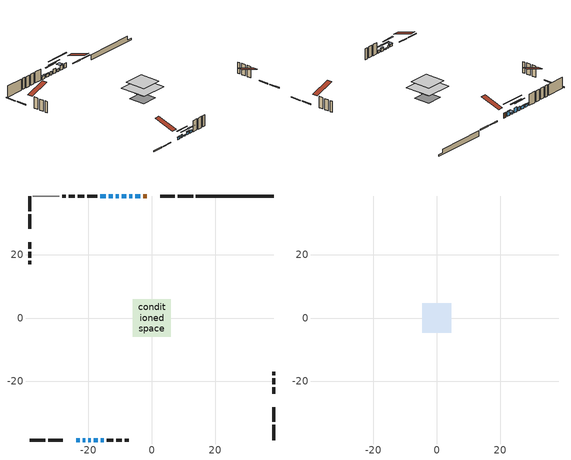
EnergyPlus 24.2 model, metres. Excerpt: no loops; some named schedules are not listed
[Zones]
conditioned space
 floor outside (Floor2 construction): -1.46,-1.46 -1.46,1.46 1.46,1.46 1.46,-1.46 z1.37
 floor othersidecoefficients (Floor1 construction): -2.21,-2.21 -2.21,2.21 2.21,2.21 2.21,-2.21 z1.37
 floor adiabatic (AdiabaticFloorConstruction): -5.93,-5.93 -5.93,5.93 5.93,5.93 5.93,-5.93 z3.81
 floor foundation (Slab1 construction): -3.6,-3.6 -3.6,3.6 3.6,3.6 3.6,-3.6 z-0.96
 wall outside (RimJoist1 construction): 13.01,38.48 8.15,38.48 / -38.48,-38.48 -33.62,-38.48 / -38.48,38.48 -38.48,33.62 / 38.48,-38.48 38.48,-33.62 z1.37:1.67
 wall outside (RimJoist2 construction): 7.23,38.48 2.62,38.48 / -32.69,-38.48 -28.09,-38.48 / -38.48,32.69 -38.48,28.09 / 38.48,-32.69 38.48,-28.09 z1.37:1.67
 wall outside (AdiabaticWallConstruction 1): -1.59,38.48 -2.74,38.48 z1.37:3.4
 wall outside (AdiabaticWallConstruction): -23.87,-38.48 -22.65,-38.48 z1.37:2.34; -21.73,-38.48 -20.91,-38.48 / -6.12,38.48 -7.04,38.48 / -12.26,38.48 -13.64,38.48 / -14.56,38.48 -16.32,38.48 / -18.24,-38.48 -17.02,-38.48 / -16.09,-38.48 -15.18,-38.48 z1.37:2.59; -19.98,-38.48 -19.17,-38.48 z1.37:1.93; -3.67,38.48 -5.19,38.48 / -7.97,38.48 -9.49,38.48 z1.37:3.4; -10.42,38.48 -11.34,38.48 z1.37:2.97
 wall outside (Wall2 construction): -21.3,38.48 -23.35,38.48 / -14.25,-38.48 -12.2,-38.48 / -38.48,23.87 -38.48,21.83 / 38.48,-23.87 38.48,-21.83 z1.37:6.25
 wall outside (Wall3 construction): -24.28,38.48 -26.17,38.48 / -11.27,-38.48 -9.39,-38.48 / -38.48,20.9 -38.48,19.01 / 38.48,-20.9 38.48,-19.01 z1.37:6.25
 wall outside (Wall4 construction): -27.1,38.48 -28.24,38.48 / -8.46,-38.48 -7.31,-38.48 / -38.48,18.08 -38.48,16.94 / 38.48,-18.08 38.48,-16.94 z1.37:6.25
 wall foundation (FoundationWall1 construction): 13.94,38.48,-0.96 13.94,38.48,1.37 36.02,38.48,1.37 36.02,38.48,-0.35 38.48,38.48,-0.35 38.48,38.48,-0.96
 wall othersidecoefficients (Wall1 construction): -17.25,38.48 -20.38,38.48 z1.37:6.25
 wall adiabatic (Wall5 construction): -29.17,38.48 -37.55,38.48 z1.37:6.25
 window (WindowConstruction 8): -23.87,-38.48 -22.65,-38.48 z1.37:2.34
 window (WindowConstruction 6): -21.73,-38.48 -20.91,-38.48 z1.37:2.59
 window (WindowConstruction 7): -19.98,-38.48 -19.17,-38.48 z1.37:1.93
 window (WindowConstruction 9): -3.67,38.48 -5.19,38.48 z1.37:3.4
 window (WindowConstruction 10): -6.12,38.48 -7.04,38.48 z1.37:2.59
 window (WindowConstruction): -7.97,38.48 -9.49,38.48 z1.37:3.4
 window (WindowConstruction 1): -10.42,38.48 -11.33,38.48 z1.37:2.97
 window (WindowConstruction 2): -12.26,38.48 -13.63,38.48 z1.37:2.59
 window (WindowConstruction 3): -14.56,38.48 -16.32,38.48 z1.37:2.59
 window (WindowConstruction 4): -18.24,-38.48 -17.02,-38.48 z1.37:2.59
 window (WindowConstruction 5): -16.09,-38.48 -15.18,-38.48 z1.37:2.59
 door (Door): -1.59,38.48 -2.74,38.48 z1.37:3.4
 ceiling adiabatic (AdiabaticFloorConstruction): 5.93,-5.93 5.93,5.93 -5.93,5.93 -5.93,-5.93 z3.81
attic - vented
 floor to conditioned space (Floor3 construction Reversed): -4.59,-4.59 -4.59,4.59 4.59,4.59 4.59,-4.59 z6.25
 roof outside (Roof1 construction): -0.66,38.48,6.25 -0.66,29.53,9.23 1.7,29.53,9.23 1.7,38.48,6.25; -24.8,-38.48,6.25 -24.8,-29.53,9.23 -27.16,-29.53,9.23 -27.16,-38.48,6.25; -38.48,24.8,6.25 -29.53,24.8,9.23 -29.53,27.16,9.23 -38.48,27.16,6.25; 38.48,-24.8,6.25 29.53,-24.8,9.23 29.53,-27.16,9.23 38.48,-27.16,6.25
shading: -22.45,-38.48 -24.07,-38.48 -24.07,-39.55 -22.45,-39.55 z2.54; -18.27,-38.48 -24.37,-38.48 -24.37,-38.89 -18.27,-38.89 z5.23; -17.14,-38.48 -22.01,-38.48 -22.01,-38.89 -17.14,-38.89 z3.96; -5.39,38.48 -3.47,38.48 -3.47,40.31 -5.39,40.31 z3.6; -12.12,38.48 -1.04,38.48 -1.04,38.89 -12.12,38.89 z7.67; -12.13,38.48 -5.33,38.48 -5.33,38.89 -12.13,38.89 z6.04; -13.97,38.48 -7.78,38.48 -7.78,38.89 -13.97,38.89 z5.61; -13.84,38.48 -12.06,38.48 -12.06,38.89 -13.84,38.89 z2.79; -16.52,38.48 -14.36,38.48 -14.36,38.89 -16.52,38.89 z2.79; -16.82,-38.48 -18.44,-38.48 -18.44,-38.89 -16.82,-38.89 z2.79; -13.76,-38.48 -17.51,-38.48 -17.51,-38.89 -13.76,-38.89 z4.01
[Building]
Building 1: Terrain=Suburbs
[Site:Location]
Toronto City Centre_ON: Latitude {deg}=43.63; Longitude {deg}=-79.39; Time Zone {hr}=-5; Elevation {m}=77; Keep Site Location Information=Yes
[Site:GroundTemperature:Shallow]
5.01852, 3.26908, 3.12898, 3.95918, 7.29196, 10.6092, 13.4851, 15.3069, 15.4617, 13.9799, 11.1774, 7.9619
[Site:WaterMainsTemperature]
Calculation Method=Schedule; Temperature Schedule=mains temperature schedule
[Material] Roughness=Rough; Thermal Absorptance=0.9
Name | Thickness {m} | Conductivity {W/m-K} | Density {kg/m3} | Specific Heat {J/kg-K} | Solar Absorptance | Visible Absorptance
asphalt or fiberglass shingles | 0.00635 | 0.162714 | 1121.4 | 1465.45 | 0.4 | 0.4
ceiling loosefill ins | 0.254 | 0.0480833 | 16.02 | 1046.75 | 0.7 | 0.7
ceiling stud and cavity | 0.1397 | 0.111272 | 65.682 | 1177.47 | 0.7 | 0.7
concrete 4.0 in. | 0.1016 | 1.803125 | 2242.8 | 837.4 | 0.7 | 0.7
concrete 8.0 in. | 0.2032 | 1.803125 | 2242.8 | 837.4 | 0.7 | 0.7
door material | 0.04445 | 0.053851 | 512.64 | 1214.23 | 0.7 | 0.7
exterior vertical ins | 0.0439632 | 0.029427 | 32.04 | 1214.23 | 0.7 | 0.7
floor covering | 0.0127 | 0.0433444 | 54.468 | 1339.84 | 0.6 | 0.6
floor rigid ins | 0.103632 | 0.029427 | 32.04 | 1214.23 | 0.7 | 0.7
floor rigid ins 1; wall rigid ins | 0.512978 | 0.029427 | 32.04 | 1214.23 | 0.7 | 0.7
floor stud and cavity | 0.1397 | 0.266325 | 92.3553 | 1139.71 | 0.7 | 0.7
floor stud and cavity 1 | 0.1397 | 0.167309 | 92.3553 | 1139.71 | 0.7 | 0.7
floor stud and cavity 2 | 0.1397 | 1.75129 | 37.0049 | 1207.88 | 0.7 | 0.7
furniture material conditioned space 1 | 0.1524 | 0.115458 | 640.8 | 1214.23 | 0.6 | 0.6
gypsum board | 0.0127 | 0.160291 | 801 | 837.4 | 0.6 | 0.6
gypsum board 1 | 0.0127 | 0.160291 | 801 | 837.4 | 0.7 | 0.7
osb sheathing 0.5 in. | 0.0127 | 0.115458 | 512.64 | 1214.23 | 0.4 | 0.4
osb sheathing 0.5 in. 1 | 0.0127 | 0.115458 | 512.64 | 1214.23 | 0.7 | 0.7
osb sheathing 0.75 in. | 0.01905 | 0.115458 | 512.64 | 1214.23 | 0.7 | 0.7
osb sheathing 2.0 in. | 0.0508 | 0.115458 | 512.64 | 1214.23 | 0.7 | 0.7
rim joist rigid ins | 0.051816 | 0.029427 | 32.04 | 1214.23 | 0.7 | 0.7
rim joist stud and cavity | 0.0508 | 0.0406579 | 125.044 | 1163.47 | 0.6 | 0.6
rim joist stud and cavity 1 | 0.0508 | 0.278529 | 125.044 | 1163.47 | 0.6 | 0.6
wall stud and cavity | 0.1397 | 0.0750922 | 139.0536 | 1170.24 | 0.7 | 0.7
wall stud and cavity 1 | 0.1397 | 0.0823866 | 139.0536 | 1170.24 | 0.7 | 0.7
wall stud and cavity 2 | 0.1397 | 0.0826441 | 139.0536 | 1170.24 | 0.7 | 0.7
wall stud and cavity 3 | 0.1397 | 0.0885345 | 139.0536 | 1170.24 | 0.7 | 0.7
wall stud and cavity 4 | 0.0889 | 0.380278 | 52.3479 | 1209.89 | 0.7 | 0.7
wall stud and cavity 5 | 0.0889 | 0.391764 | 83.0341 | 1211.67 | 0.7 | 0.7
wood siding | 0.0254 | 0.102417 | 544.68 | 1172.36 | 0.4 | 0.4
wood siding 1; wood siding 2; wood siding 3 | 0.0254 | 0.102417 | 544.68 | 1172.36 | 0.7 | 0.7
[WindowMaterial:SimpleGlazingSystem]
Name | U-Factor {W/m2-K} | Solar Heat Gain Coefficient
WindowMaterial | 2.98606 | 0.58
WindowMaterial 1 | 2.99458 | 0.6
WindowMaterial 2 | 2.915653 | 0.67
WindowMaterial 3 | 2.906 | 0.68
WindowMaterial 4 | 2.92076 | 0.67
WindowMaterial 5 | 2.99912 | 0.59
WindowMaterial 6 | 2.94461 | 0.64
WindowMaterial 7 | 2.99117 | 0.59
WindowMaterial 8 | 2.97584 | 0.61
[Construction]
AdiabaticFloorConstruction: floor stud and cavity 2, floor rigid ins 1, osb sheathing 0.75 in., floor covering
AdiabaticWallConstruction: wood siding 2, wall rigid ins, wall stud and cavity 4, gypsum board
AdiabaticWallConstruction 1: wood siding 3, wall rigid ins, wall stud and cavity 4, gypsum board
Door: door material
Floor1 construction: floor stud and cavity, floor rigid ins, osb sheathing 0.75 in., floor covering
Floor2 construction: floor stud and cavity 1, floor rigid ins, osb sheathing 0.75 in., floor covering
Floor3 construction Reversed: gypsum board, ceiling stud and cavity, ceiling loosefill ins
FoundationWall1 construction: concrete 8.0 in., gypsum board 1
furniture construction conditioned space 1: furniture material conditioned space 1
PartitionWallConstruction: gypsum board, wall stud and cavity 5, gypsum board
RimJoist1 construction: wood siding 1, rim joist rigid ins, osb sheathing 2.0 in., rim joist stud and cavity
RimJoist2 construction: wood siding 1, rim joist rigid ins, osb sheathing 2.0 in., rim joist stud and cavity 1
Roof1 construction: asphalt or fiberglass shingles
Slab1 construction: concrete 4.0 in.
Wall1 construction; Wall5 construction: osb sheathing 0.5 in., wall stud and cavity, gypsum board
Wall2 construction: wood siding, osb sheathing 0.5 in. 1, wall stud and cavity 1, gypsum board
Wall3 construction: wood siding, osb sheathing 0.5 in. 1, wall stud and cavity 2, gypsum board
Wall4 construction: wood siding, osb sheathing 0.5 in. 1, wall stud and cavity 3, gypsum board
WindowConstruction; WindowConstruction 9: WindowMaterial
WindowConstruction 1: WindowMaterial 1
WindowConstruction 10; WindowConstruction 5: WindowMaterial 5
WindowConstruction 2: WindowMaterial 2
WindowConstruction 3: WindowMaterial 3
WindowConstruction 4: WindowMaterial 4
WindowConstruction 6: WindowMaterial 6
WindowConstruction 7: WindowMaterial 7
WindowConstruction 8: WindowMaterial 8
[Zone] Multiplier=1; Part of Total Floor Area=Yes
Name | Volume {m3}
attic - vented | 40.8297
conditioned space | 489.5
[Space]
Name | Zone | Volume {m3}
attic - vented 1 | attic - vented | 40.8297
conditioned space 1 | conditioned space | 489.5
[ZoneInfiltration:EffectiveLeakageArea]
infil attic - vented 1: Zone or Space=attic - vented 1; Schedule=Always On Discrete; Effective Air Leakage Area {cm2}=3551.58; Stack Coefficient=0.000207351; Wind Coefficient=9.72911e-06
[ZoneMixing]
whole house fan mix: Zone or Space=attic - vented; Schedule=Always On Continuous; Design Flow Rate Calculation Method=Flow/Zone; Design Flow Rate {m3/s}=0; Source Zone or Space=conditioned space
[SurfaceProperty:OtherSideCoefficients]
other non-freezing space: Combined Convective/Radiative Film Coefficient {W/m2-K}=8.35; Constant Temperature Coefficient=1; External Dry-Bulb Temperature Coefficient=0; Ground Temperature Coefficient=0; Wind Speed Coefficient=0; Zone Air Temperature Coefficient=0; Constant Temperature Schedule=other non-freezing space; Previous Other Side Temperature Coefficient=0
[SurfaceProperty:ExposedFoundationPerimeter]
Slab1: Exposed Perimeter Calculation Method=TotalExposedPerimeter; Total Exposed Perimeter {m}=24.536
[InternalMass] Zone or ZoneList=conditioned space; Space or SpaceList=conditioned space 1
Name | Construction | Surface Area {m2}
furniture mass conditioned space 1 | furniture construction conditioned space 1 | 88.3039
partition wall mass | PartitionWallConstruction | 220.76
[Lights]
interior lighting: Zone or ZoneList or Space or SpaceList=conditioned space 1; Schedule=interior lighting schedule; Design Level Calculation Method=LightingLevel; Lighting Level {W}=343.2; Return Air Fraction=0; Fraction Radiant=0.6; Fraction Visible=0.2; Fraction Replaceable=1
[People]
occupants: Zone or ZoneList or Space or SpaceList=conditioned space 1; Number of People Schedule=occupants schedule; Number of People Calculation Method=People; Number of People=3; Fraction Radiant=0.314171; Sensible Heat Fraction=0.56303; Activity Level Schedule=occupants activity schedule; Carbon Dioxide Generation Rate {m3/s-W}=0; Enable ASHRAE 55 Comfort Warnings=No; Mean Radiant Temperature Calculation Type=EnclosureAveraged
[ElectricEquipment] Zone or ZoneList or Space or SpaceList=conditioned space 1; Design Level Calculation Method=EquipmentLevel
Name | Schedule | Design Level {W} | Fraction Latent | Fraction Radiant | Fraction Lost
clothes dryer | clothes dryer schedule | 140.772 | 0.015 | 0.081 | 0.85
clothes washer | clothes washer schedule | 32.1985 | 0.03 | 0.162 | 0.7
cooking range | cooking range schedule | 208.969 | 0.08 | 0.432 | 0.2
dishwasher | dishwasher schedule | 66.8632 | 0.3 | 0.18 | 0.4
fridge | fridge schedule | 72.9452 | 0 | 0.6 | 0
mech vent bath fan 0 | mech vent bath fan 0 schedule | 50.2 | 0 | 0 | 1
mech vent house fan | mech vent house fan schedule | 0.95 | 0 | 0 | 1
mech vent house fan cfis | mech vent house fan cfis schedule | 0 | 0 | 0 | 0
mech vent range fan 0 | mech vent range fan 0 schedule | 57 | 0 | 0 | 1
misc plug loads | misc plug loads schedule | 494.7 | 0.045 | 0.513 | 0.1
whole house fan | Always On Discrete | 0 | 0 | 0 | 1
[OtherEquipment] Zone or ZoneList or Space or SpaceList=conditioned space 1; Design Level Calculation Method=EquipmentLevel
Name | Fuel Type | Schedule | Design Level {W} | Fraction Latent | Fraction Radiant | Fraction Lost
clothes dryer 1 | Electricity | clothes dryer schedule | 0 | 0.015 | 0.081 | 0.85
cooking range 1 | Electricity | cooking range schedule | 0 | 0.08 | 0.432 | 0.2
general water use latent | None | general water use schedule | 59.3978 | 1 | 0 | 0
general water use sensible | None | general water use schedule | -58.539 | 0 | 0.6 | 0
mech vent house fan latent load | None | Always On Discrete | 0 | 1 | 0 | 0
mech vent house fan sensible load | None | Always On Discrete | 0 | 0 | 0 | 0
water heater energy adjustment1 | NaturalGas | Always On Discrete | 0.01 | 0 | 0 | 1
[ZoneInfiltration:DesignFlowRate] Zone or ZoneList or Space or SpaceList=conditioned space 1; Schedule=Always On Discrete; Design Flow Rate Calculation Method=Flow/Zone; Design Flow Rate {m3/s}=0
infil flow; natural vent flow; whole house fan flow
[AvailabilityManager:Scheduled]
central ac and furnace airloop Availability Manager: Schedule=Always On Discrete
[Foundation:Kiva]
Foundation Kiva 1: Initial Indoor Air Temperature {C}=18; Wall Height Above Grade {m}=1.37002; Wall Depth Below Slab {m}=0.2032; Custom Block Material Name 1=exterior vertical ins; Custom Block Depth 1 {m}=2.33001; Custom Block X Position 1 {m}=0.2159; Custom Block Z Position 1 {m}=0
[Foundation:Kiva:Settings]
Soil Conductivity {W/m-K}=0.849921; Soil Density {kg/m3}=1842.3; Soil Specific Heat {J/kg-K}=418.7; Ground Solar Absorptivity=0.9; Ground Thermal Absorptivity=0.9; Ground Surface Roughness {m}=0.03; Far-Field Width {m}=40; Deep-Ground Boundary Condition=ZeroFlux; Deep-Ground Depth {m}=40; Minimum Cell Dimension {m}=0.2; Maximum Cell Growth Coefficient=3; Simulation Timestep=Timestep
[Exterior:Lights]
exterior lighting: Schedule=exterior lighting schedule; Design Level {W}=75.6
[EnergyManagementSystem:GlobalVariable]
central_ac_and_furnace_airloop_Fan_RTF
infil_program_Qfan
infil_program_Qinf
natural_vent_program_Qnv
natural_vent_program_Qwhf
[EnergyManagementSystem:Sensor]
Name | Output:Variable or Output:Meter Index Key | Output:Variable or Output:Meter
airflow_gain | infil flow | Infiltration Sensible Heat Gain Energy
airflow_gain_1 | natural vent flow | Infiltration Sensible Heat Gain Energy
airflow_gain_2 | whole house fan flow | Infiltration Sensible Heat Gain Energy
airflow_loss | infil flow | Infiltration Sensible Heat Loss Energy
airflow_loss_1 | natural vent flow | Infiltration Sensible Heat Loss Energy
airflow_loss_2 | whole house fan flow | Infiltration Sensible Heat Loss Energy
clg_load_cond |  | Cooling:EnergyTransfer:Zone:CONDITIONED SPACE
clg_sp_s; clg_sp_s_1 | cooling setpoint | Schedule Value
clothes_dryer_exhaust_0_sch_s | clothes dryer exhaust 0 schedule | Schedule Value
cool_season | cooling season schedule | Schedule Value
htg_load_cond |  | Heating:EnergyTransfer:Zone:CONDITIONED SPACE
htg_sp_s; htg_sp_s_1 | heating setpoint | Schedule Value
ig_ee_conv | clothes dryer | Electric Equipment Convective Heating Energy
ig_ee_conv_2 | cooking range | Electric Equipment Convective Heating Energy
ig_ee_conv_4 | fridge | Electric Equipment Convective Heating Energy
ig_ee_conv_5 | misc plug loads | Electric Equipment Convective Heating Energy
ig_ee_conv_6 | whole house fan | Electric Equipment Convective Heating Energy
ig_ee_rad | clothes dryer | Electric Equipment Radiant Heating Energy
ig_ee_rad_2 | cooking range | Electric Equipment Radiant Heating Energy
ig_ee_rad_4 | fridge | Electric Equipment Radiant Heating Energy
ig_ee_rad_5 | misc plug loads | Electric Equipment Radiant Heating Energy
ig_ee_rad_6 | whole house fan | Electric Equipment Radiant Heating Energy
ig_lgt_conv | interior lighting | Lights Convective Heating Energy
ig_lgt_rad | interior lighting | Lights Radiant Heating Energy
ig_lgt_vis | interior lighting | Lights Visible Radiation Heating Energy
ig_oe_conv | clothes dryer 1 | Other Equipment Convective Heating Energy
ig_oe_conv_1 | cooking range 1 | Other Equipment Convective Heating Energy
ig_oe_conv_2 | general water use latent | Other Equipment Convective Heating Energy
ig_oe_conv_3 | general water use sensible | Other Equipment Convective Heating Energy
ig_oe_conv_4 | water heater energy adjustment1 | Other Equipment Convective Heating Energy
ig_oe_rad | clothes dryer 1 | Other Equipment Radiant Heating Energy
ig_oe_rad_1 | cooking range 1 | Other Equipment Radiant Heating Energy
ig_oe_rad_2 | general water use latent | Other Equipment Radiant Heating Energy
ig_oe_rad_3 | general water use sensible | Other Equipment Radiant Heating Energy
ig_oe_rad_4 | water heater energy adjustment1 | Other Equipment Radiant Heating Energy
ig_ppl_conv | occupants | People Convective Heating Energy
ig_ppl_rad | occupants | People Radiant Heating Energy
im_conv | furniture mass conditioned space 1 | Surface Inside Face Convection Heat Gain Energy
im_conv_1 | partition wall mass | Surface Inside Face Convection Heat Gain Energy
im_ig | furniture mass conditioned space 1 | Surface Inside Face Internal Gains Radiation Heat Gain Energy
im_ig_1 | partition wall mass | Surface Inside Face Internal Gains Radiation Heat Gain Energy
im_lgt | furniture mass conditioned space 1 | Surface Inside Face Lights Radiation Heat Gain Energy
im_lgt_1 | partition wall mass | Surface Inside Face Lights Radiation Heat Gain Energy
im_sol | furniture mass conditioned space 1 | Surface Inside Face Solar Radiation Heat Gain Energy
im_sol_1 | partition wall mass | Surface Inside Face Solar Radiation Heat Gain Energy
im_surf | furniture mass conditioned space 1 | Surface Inside Face Net Surface Thermal Radiation Heat Gain Energy
im_surf_1 | partition wall mass | Surface Inside Face Net Surface Thermal Radiation Heat Gain Energy
mech_vent_bath_fan_0_sch_s | mech vent bath fan 0 schedule | Schedule Value
mech_vent_range_fan_0_sch_s | mech vent range fan 0 schedule | Schedule Value
mv_conv | mech vent bath fan 0 | Electric Equipment Convective Heating Energy
mv_conv_1 | mech vent house fan | Electric Equipment Convective Heating Energy
mv_conv_2 | mech vent house fan cfis | Electric Equipment Convective Heating Energy
mv_conv_3 | mech vent range fan 0 | Electric Equipment Convective Heating Energy
mv_conv_4 | mech vent house fan latent load | Other Equipment Convective Heating Energy
mv_conv_5 | mech vent house fan sensible load | Other Equipment Convective Heating Energy
mv_rad | mech vent bath fan 0 | Electric Equipment Radiant Heating Energy
mv_rad_1 | mech vent house fan | Electric Equipment Radiant Heating Energy
mv_rad_2 | mech vent house fan cfis | Electric Equipment Radiant Heating Energy
mv_rad_3 | mech vent range fan 0 | Electric Equipment Radiant Heating Energy
mv_rad_4 | mech vent house fan latent load | Other Equipment Radiant Heating Energy
mv_rad_5 | mech vent house fan sensible load | Other Equipment Radiant Heating Energy
natural_vent_s | natural vent schedule | Schedule Value
oa_temp |  | Site Outdoor Air Drybulb Temperature
out_pb_s |  | Site Outdoor Air Barometric Pressure
out_wt_s |  | Site Outdoor Air Humidity Ratio
site_vw_s |  | Site Wind Speed
ss_back_out | Window1 | Surface Window Shortwave from Zone Back Out Window Heat Transfer Rate
ss_back_out_1 | Window10 | Surface Window Shortwave from Zone Back Out Window Heat Transfer Rate
ss_back_out_10 | Window9 | Surface Window Shortwave from Zone Back Out Window Heat Transfer Rate
ss_back_out_2 | Window12 | Surface Window Shortwave from Zone Back Out Window Heat Transfer Rate
ss_back_out_3 | Window13 | Surface Window Shortwave from Zone Back Out Window Heat Transfer Rate
ss_back_out_4 | Window14 | Surface Window Shortwave from Zone Back Out Window Heat Transfer Rate
ss_back_out_5 | Window3 | Surface Window Shortwave from Zone Back Out Window Heat Transfer Rate
ss_back_out_6 | Window4 | Surface Window Shortwave from Zone Back Out Window Heat Transfer Rate
ss_back_out_7 | Window6 | Surface Window Shortwave from Zone Back Out Window Heat Transfer Rate
ss_back_out_8 | Window7 | Surface Window Shortwave from Zone Back Out Window Heat Transfer Rate
ss_back_out_9 | Window8 | Surface Window Shortwave from Zone Back Out Window Heat Transfer Rate
ss_conv | Door1 | Surface Inside Face Convection Heat Gain Energy
ss_conv_1 | Window1 | Surface Inside Face Convection Heat Gain Energy
ss_conv_10 | Window8 | Surface Inside Face Convection Heat Gain Energy
ss_conv_11 | Window9 | Surface Inside Face Convection Heat Gain Energy
ss_conv_2 | Window10 | Surface Inside Face Convection Heat Gain Energy
ss_conv_3 | Window12 | Surface Inside Face Convection Heat Gain Energy
ss_conv_4 | Window13 | Surface Inside Face Convection Heat Gain Energy
ss_conv_5 | Window14 | Surface Inside Face Convection Heat Gain Energy
ss_conv_6 | Window3 | Surface Inside Face Convection Heat Gain Energy
ss_conv_7 | Window4 | Surface Inside Face Convection Heat Gain Energy
ss_conv_8 | Window6 | Surface Inside Face Convection Heat Gain Energy
ss_conv_9 | Window7 | Surface Inside Face Convection Heat Gain Energy
ss_ig | Door1 | Surface Inside Face Internal Gains Radiation Heat Gain Energy
ss_ig_1 | Window1 | Surface Inside Face Internal Gains Radiation Heat Gain Energy
ss_ig_10 | Window8 | Surface Inside Face Internal Gains Radiation Heat Gain Energy
ss_ig_11 | Window9 | Surface Inside Face Internal Gains Radiation Heat Gain Energy
ss_ig_2 | Window10 | Surface Inside Face Internal Gains Radiation Heat Gain Energy
ss_ig_3 | Window12 | Surface Inside Face Internal Gains Radiation Heat Gain Energy
ss_ig_4 | Window13 | Surface Inside Face Internal Gains Radiation Heat Gain Energy
ss_ig_5 | Window14 | Surface Inside Face Internal Gains Radiation Heat Gain Energy
ss_ig_6 | Window3 | Surface Inside Face Internal Gains Radiation Heat Gain Energy
ss_ig_7 | Window4 | Surface Inside Face Internal Gains Radiation Heat Gain Energy
ss_ig_8 | Window6 | Surface Inside Face Internal Gains Radiation Heat Gain Energy
ss_ig_9 | Window7 | Surface Inside Face Internal Gains Radiation Heat Gain Energy
ss_lgt | Door1 | Surface Inside Face Lights Radiation Heat Gain Energy
ss_sol | Door1 | Surface Inside Face Solar Radiation Heat Gain Energy
ss_surf | Door1 | Surface Inside Face Net Surface Thermal Radiation Heat Gain Energy
ss_surf_1 | Window1 | Surface Inside Face Net Surface Thermal Radiation Heat Gain Energy
ss_surf_10 | Window8 | Surface Inside Face Net Surface Thermal Radiation Heat Gain Energy
ss_surf_11 | Window9 | Surface Inside Face Net Surface Thermal Radiation Heat Gain Energy
ss_surf_2 | Window10 | Surface Inside Face Net Surface Thermal Radiation Heat Gain Energy
ss_surf_3 | Window12 | Surface Inside Face Net Surface Thermal Radiation Heat Gain Energy
ss_surf_4 | Window13 | Surface Inside Face Net Surface Thermal Radiation Heat Gain Energy
ss_surf_5 | Window14 | Surface Inside Face Net Surface Thermal Radiation Heat Gain Energy
ss_surf_6 | Window3 | Surface Inside Face Net Surface Thermal Radiation Heat Gain Energy
ss_surf_7 | Window4 | Surface Inside Face Net Surface Thermal Radiation Heat Gain Energy
ss_surf_8 | Window6 | Surface Inside Face Net Surface Thermal Radiation Heat Gain Energy
ss_surf_9 | Window7 | Surface Inside Face Net Surface Thermal Radiation Heat Gain Energy
ss_trans_in | Window1 | Surface Window Transmitted Solar Radiation Rate
ss_trans_in_1 | Window10 | Surface Window Transmitted Solar Radiation Rate
ss_trans_in_10 | Window9 | Surface Window Transmitted Solar Radiation Rate
ss_trans_in_2 | Window12 | Surface Window Transmitted Solar Radiation Rate
ss_trans_in_3 | Window13 | Surface Window Transmitted Solar Radiation Rate
ss_trans_in_4 | Window14 | Surface Window Transmitted Solar Radiation Rate
ss_trans_in_5 | Window3 | Surface Window Transmitted Solar Radiation Rate
ss_trans_in_6 | Window4 | Surface Window Transmitted Solar Radiation Rate
ss_trans_in_7 | Window6 | Surface Window Transmitted Solar Radiation Rate
ss_trans_in_8 | Window7 | Surface Window Transmitted Solar Radiation Rate
ss_trans_in_9 | Window8 | Surface Window Transmitted Solar Radiation Rate
ss_trans_out | Window1 | Surface Inside Face Initial Transmitted Diffuse Transmitted Out Window Solar Radiation Rate
ss_trans_out_1 | Window10 | Surface Inside Face Initial Transmitted Diffuse Transmitted Out Window Solar Radiation Rate
ss_trans_out_10 | Window9 | Surface Inside Face Initial Transmitted Diffuse Transmitted Out Window Solar Radiation Rate
ss_trans_out_2 | Window12 | Surface Inside Face Initial Transmitted Diffuse Transmitted Out Window Solar Radiation Rate
ss_trans_out_3 | Window13 | Surface Inside Face Initial Transmitted Diffuse Transmitted Out Window Solar Radiation Rate
ss_trans_out_4 | Window14 | Surface Inside Face Initial Transmitted Diffuse Transmitted Out Window Solar Radiation Rate
ss_trans_out_5 | Window3 | Surface Inside Face Initial Transmitted Diffuse Transmitted Out Window Solar Radiation Rate
ss_trans_out_6 | Window4 | Surface Inside Face Initial Transmitted Diffuse Transmitted Out Window Solar Radiation Rate
ss_trans_out_7 | Window6 | Surface Inside Face Initial Transmitted Diffuse Transmitted Out Window Solar Radiation Rate
